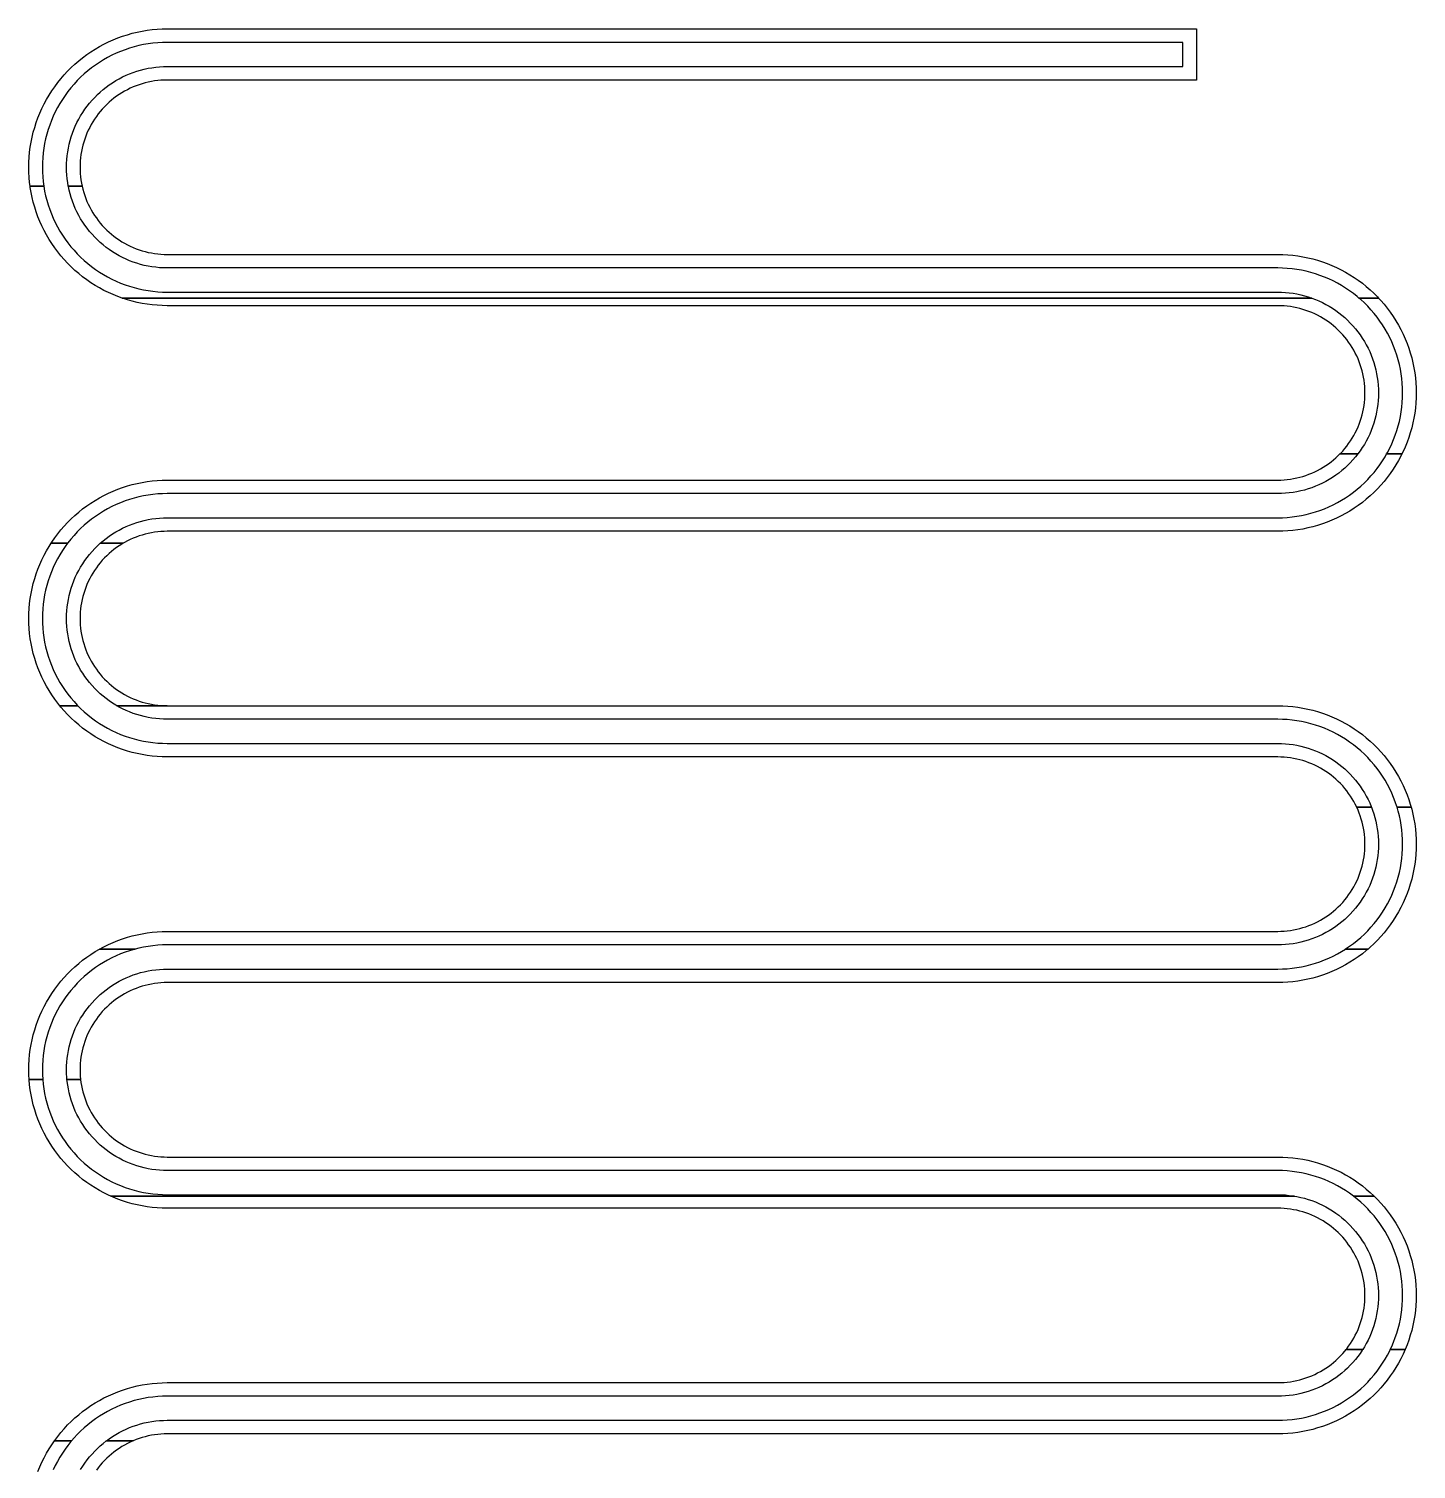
# Model space of a CAD drawing. Extents: x -4550 to 4550, y -4550 to 4550.
# Drawn here: x 43 to 657, y 1100 to 1738 of the extents above; entities that cross this region are included whole.
import ezdxf

# ---------------------------------------------------------------- set-up
doc = ezdxf.new("R2010")
doc.units = 0
doc.layers.add('L1D0', color=3, linetype='CONTINUOUS')

msp = doc.modelspace()

# ---------------------------------------------------------------- linework, layer by layer
at = {"layer": 'L1D0'}
for points in [[(43.242, 1668.251), (43.018, 1669.99), (42.814, 1672.222), (42.691, 1674.459), (42.65, 1676.7), (42.691, 1678.941), (42.814, 1681.178), (43.018, 1683.41), (43.304, 1685.633), (43.671, 1687.843), (44.118, 1690.039), (44.645, 1692.217), (45.251, 1694.375), (45.936, 1696.509), (46.698, 1698.616), (47.537, 1700.694), (48.451, 1702.74), (49.439, 1704.752), (50.5, 1706.726), (51.632, 1708.66), (52.834, 1710.551), (54.105, 1712.397), (55.442, 1714.196), (56.843, 1715.944), (58.308, 1717.64), (59.834, 1719.281), (61.419, 1720.866), (63.06, 1722.392), (64.756, 1723.857), (66.504, 1725.258), (68.303, 1726.595), (70.149, 1727.866), (72.04, 1729.068), (73.974, 1730.2), (75.948, 1731.261), (77.96, 1732.249), (80.006, 1733.163), (82.084, 1734.002), (84.191, 1734.764), (86.325, 1735.449), (88.483, 1736.055), (90.661, 1736.582), (92.857, 1737.029), (95.067, 1737.396), (97.29, 1737.682), (99.522, 1737.886), (101.759, 1738.009), (104, 1738.05), (560, 1738.05), (560, 1715.35), (104, 1715.35), (102.588, 1715.324), (101.179, 1715.247), (99.773, 1715.118), (98.373, 1714.938), (96.98, 1714.707), (95.596, 1714.425), (94.224, 1714.093), (92.865, 1713.711), (91.521, 1713.28), (90.193, 1712.8), (88.884, 1712.271), (87.595, 1711.696), (86.328, 1711.073), (85.084, 1710.405), (83.866, 1709.691), (82.674, 1708.934), (81.511, 1708.134), (80.378, 1707.291), (79.277, 1706.408), (78.208, 1705.485), (77.174, 1704.524), (76.176, 1703.526), (75.215, 1702.492), (74.292, 1701.423), (73.409, 1700.322), (72.566, 1699.189), (71.766, 1698.026), (71.009, 1696.834), (70.295, 1695.616), (69.627, 1694.372), (69.004, 1693.105), (68.429, 1691.816), (67.9, 1690.507), (67.42, 1689.179), (66.989, 1687.835), (66.607, 1686.476), (66.275, 1685.104), (65.993, 1683.72), (65.762, 1682.327), (65.582, 1680.927), (65.453, 1679.521), (65.376, 1678.112), (65.35, 1676.7), (65.376, 1675.288), (65.453, 1673.879), (65.582, 1672.473), (65.762, 1671.073), (65.993, 1669.68), (66.275, 1668.296), (66.286, 1668.251), (60.158, 1668.251), (59.873, 1669.884), (59.645, 1671.579), (59.481, 1673.282), (59.383, 1674.99), (59.35, 1676.7), (59.383, 1678.41), (59.481, 1680.118), (59.645, 1681.821), (59.873, 1683.516), (60.167, 1685.201), (60.524, 1686.874), (60.946, 1688.531), (61.431, 1690.172), (61.978, 1691.792), (62.587, 1693.391), (63.257, 1694.965), (63.986, 1696.512), (64.774, 1698.03), (65.62, 1699.517), (66.522, 1700.97), (67.479, 1702.388), (68.49, 1703.768), (69.553, 1705.108), (70.666, 1706.407), (71.829, 1707.662), (73.038, 1708.871), (74.293, 1710.034), (75.592, 1711.147), (76.932, 1712.21), (78.312, 1713.221), (79.73, 1714.178), (81.183, 1715.08), (82.67, 1715.926), (84.188, 1716.714), (85.735, 1717.443), (87.309, 1718.113), (88.908, 1718.722), (90.528, 1719.269), (92.169, 1719.754), (93.826, 1720.176), (95.499, 1720.533), (97.184, 1720.827), (98.879, 1721.055), (100.582, 1721.219), (102.29, 1721.317), (104, 1721.35), (554, 1721.35), (554, 1732.05), (104, 1732.05), (101.88, 1732.009), (99.763, 1731.888), (97.652, 1731.685), (95.551, 1731.401), (93.462, 1731.038), (91.388, 1730.594), (89.333, 1730.071), (87.3, 1729.47), (85.291, 1728.792), (83.309, 1728.037), (81.358, 1727.207), (79.44, 1726.303), (77.558, 1725.326), (75.715, 1724.277), (73.914, 1723.159), (72.156, 1721.972), (70.445, 1720.719), (68.784, 1719.402), (67.174, 1718.022), (65.619, 1716.581), (64.119, 1715.081), (62.678, 1713.526), (61.298, 1711.916), (59.981, 1710.255), (58.728, 1708.544), (57.541, 1706.786), (56.423, 1704.985), (55.374, 1703.142), (54.397, 1701.26), (53.493, 1699.342), (52.663, 1697.391), (51.908, 1695.409), (51.23, 1693.4), (50.629, 1691.367), (50.106, 1689.312), (49.662, 1687.238), (49.299, 1685.149), (49.015, 1683.048), (48.812, 1680.937), (48.691, 1678.82), (48.65, 1676.7), (48.691, 1674.58), (48.812, 1672.463), (49.015, 1670.352), (49.299, 1668.251)], [(83.953, 1618.722), (82.084, 1619.398), (80.006, 1620.237), (77.96, 1621.151), (75.948, 1622.139), (73.974, 1623.2), (72.04, 1624.332), (70.149, 1625.534), (68.303, 1626.805), (66.504, 1628.142), (64.756, 1629.543), (63.06, 1631.008), (61.419, 1632.534), (59.834, 1634.119), (58.308, 1635.76), (56.843, 1637.456), (55.442, 1639.204), (54.105, 1641.003), (52.834, 1642.849), (51.632, 1644.74), (50.5, 1646.674), (49.439, 1648.648), (48.451, 1650.66), (47.537, 1652.706), (46.698, 1654.784), (45.936, 1656.891), (45.251, 1659.025), (44.645, 1661.183), (44.118, 1663.361), (43.671, 1665.557), (43.304, 1667.767), (43.242, 1668.251), (49.299, 1668.251), (49.662, 1666.162), (50.106, 1664.088), (50.629, 1662.033), (51.23, 1660), (51.908, 1657.991), (52.663, 1656.009), (53.493, 1654.058), (54.397, 1652.14), (55.374, 1650.258), (56.423, 1648.415), (57.541, 1646.614), (58.728, 1644.856), (59.981, 1643.145), (61.298, 1641.484), (62.678, 1639.874), (64.119, 1638.319), (65.619, 1636.819), (67.174, 1635.378), (68.784, 1633.998), (70.445, 1632.681), (72.156, 1631.428), (73.914, 1630.241), (75.715, 1629.123), (77.558, 1628.074), (79.44, 1627.097), (81.358, 1626.193), (83.309, 1625.363), (85.291, 1624.608), (87.3, 1623.93), (89.333, 1623.329), (91.388, 1622.806), (93.462, 1622.362), (95.551, 1621.999), (97.652, 1621.715), (99.763, 1621.512), (101.88, 1621.391), (104, 1621.35), (596, 1621.35), (597.71, 1621.317), (599.418, 1621.219), (601.121, 1621.055), (602.816, 1620.827), (604.501, 1620.533), (606.174, 1620.176), (607.831, 1619.754), (609.472, 1619.269), (611.092, 1618.722)], [(632.009, 1618.722), (631.216, 1619.402), (629.555, 1620.719), (627.844, 1621.972), (626.086, 1623.159), (624.285, 1624.277), (622.442, 1625.326), (620.56, 1626.303), (618.642, 1627.207), (616.691, 1628.037), (614.709, 1628.792), (612.7, 1629.47), (610.667, 1630.071), (608.612, 1630.594), (606.538, 1631.038), (604.449, 1631.401), (602.348, 1631.685), (600.237, 1631.888), (598.12, 1632.009), (596, 1632.05), (104, 1632.05), (102.29, 1632.083), (100.582, 1632.181), (98.879, 1632.345), (97.184, 1632.573), (95.499, 1632.867), (93.826, 1633.224), (92.169, 1633.646), (90.528, 1634.131), (88.908, 1634.678), (87.309, 1635.287), (85.735, 1635.957), (84.188, 1636.686), (82.67, 1637.474), (81.183, 1638.32), (79.73, 1639.222), (78.312, 1640.179), (76.932, 1641.19), (75.592, 1642.253), (74.293, 1643.366), (73.038, 1644.529), (71.829, 1645.738), (70.666, 1646.993), (69.553, 1648.292), (68.49, 1649.632), (67.479, 1651.012), (66.522, 1652.43), (65.62, 1653.883), (64.774, 1655.37), (63.986, 1656.888), (63.257, 1658.435), (62.587, 1660.009), (61.978, 1661.608), (61.431, 1663.228), (60.946, 1664.869), (60.524, 1666.526), (60.167, 1668.199), (60.158, 1668.251), (66.286, 1668.251), (66.607, 1666.924), (66.989, 1665.565), (67.42, 1664.221), (67.9, 1662.893), (68.429, 1661.584), (69.004, 1660.295), (69.627, 1659.028), (70.295, 1657.784), (71.009, 1656.566), (71.766, 1655.374), (72.566, 1654.211), (73.409, 1653.078), (74.292, 1651.977), (75.215, 1650.908), (76.176, 1649.874), (77.174, 1648.876), (78.208, 1647.915), (79.277, 1646.992), (80.378, 1646.109), (81.511, 1645.266), (82.674, 1644.466), (83.866, 1643.709), (85.084, 1642.995), (86.328, 1642.327), (87.595, 1641.704), (88.884, 1641.129), (90.193, 1640.6), (91.521, 1640.12), (92.865, 1639.689), (94.224, 1639.307), (95.596, 1638.975), (96.98, 1638.693), (98.373, 1638.462), (99.773, 1638.282), (101.179, 1638.153), (102.588, 1638.076), (104, 1638.05), (596, 1638.05), (598.241, 1638.009), (600.478, 1637.886), (602.71, 1637.682), (604.933, 1637.396), (607.143, 1637.029), (609.339, 1636.582), (611.517, 1636.055), (613.675, 1635.449), (615.809, 1634.764), (617.916, 1634.002), (619.994, 1633.163), (622.04, 1632.249), (624.052, 1631.261), (626.026, 1630.2), (627.96, 1629.068), (629.851, 1627.866), (631.697, 1626.595), (633.496, 1625.258), (635.244, 1623.857), (636.94, 1622.392), (638.581, 1620.866), (640.166, 1619.281), (640.686, 1618.722)], [(623.582, 1549.632), (623.824, 1549.874), (624.785, 1550.908), (625.708, 1551.977), (626.591, 1553.078), (627.434, 1554.211), (628.234, 1555.374), (628.991, 1556.566), (629.705, 1557.784), (630.373, 1559.028), (630.996, 1560.295), (631.571, 1561.584), (632.1, 1562.893), (632.58, 1564.221), (633.011, 1565.565), (633.393, 1566.924), (633.725, 1568.296), (634.007, 1569.68), (634.238, 1571.073), (634.418, 1572.473), (634.547, 1573.879), (634.624, 1575.288), (634.65, 1576.7), (634.624, 1578.112), (634.547, 1579.521), (634.418, 1580.927), (634.238, 1582.327), (634.007, 1583.72), (633.725, 1585.104), (633.393, 1586.476), (633.011, 1587.835), (632.58, 1589.179), (632.1, 1590.507), (631.571, 1591.816), (630.996, 1593.105), (630.373, 1594.372), (629.705, 1595.616), (628.991, 1596.834), (628.234, 1598.026), (627.434, 1599.189), (626.591, 1600.322), (625.708, 1601.423), (624.785, 1602.492), (623.824, 1603.526), (622.826, 1604.524), (621.792, 1605.485), (620.723, 1606.408), (619.622, 1607.291), (618.489, 1608.134), (617.326, 1608.934), (616.134, 1609.691), (614.916, 1610.405), (613.672, 1611.073), (612.405, 1611.696), (611.116, 1612.271), (609.807, 1612.8), (608.479, 1613.28), (607.135, 1613.711), (605.776, 1614.093), (604.404, 1614.425), (603.02, 1614.707), (601.627, 1614.938), (600.227, 1615.118), (598.821, 1615.247), (597.412, 1615.324), (596, 1615.35), (104, 1615.35), (101.759, 1615.391), (99.522, 1615.514), (97.29, 1615.718), (95.067, 1616.004), (92.857, 1616.371), (90.661, 1616.818), (88.483, 1617.345), (86.325, 1617.951), (84.191, 1618.636), (83.953, 1618.722), (611.092, 1618.722), (612.691, 1618.113), (614.265, 1617.443), (615.812, 1616.714), (617.33, 1615.926), (618.817, 1615.08), (620.27, 1614.178), (621.688, 1613.221), (623.068, 1612.21), (624.408, 1611.147), (625.707, 1610.034), (626.962, 1608.871), (628.171, 1607.662), (629.334, 1606.407), (630.447, 1605.108), (631.51, 1603.768), (632.521, 1602.388), (633.478, 1600.97), (634.38, 1599.517), (635.226, 1598.03), (636.014, 1596.512), (636.743, 1594.965), (637.413, 1593.391), (638.022, 1591.792), (638.569, 1590.172), (639.054, 1588.531), (639.476, 1586.874), (639.833, 1585.201), (640.127, 1583.516), (640.355, 1581.821), (640.519, 1580.118), (640.617, 1578.41), (640.65, 1576.7), (640.617, 1574.99), (640.519, 1573.282), (640.355, 1571.579), (640.127, 1569.884), (639.833, 1568.199), (639.476, 1566.526), (639.054, 1564.869), (638.569, 1563.228), (638.022, 1561.608), (637.413, 1560.009), (636.743, 1558.435), (636.014, 1556.888), (635.226, 1555.37), (634.38, 1553.883), (633.478, 1552.43), (632.521, 1551.012), (631.51, 1549.632)], [(644.27, 1549.632), (644.626, 1550.258), (645.603, 1552.14), (646.507, 1554.058), (647.337, 1556.009), (648.092, 1557.991), (648.77, 1560), (649.371, 1562.033), (649.894, 1564.088), (650.338, 1566.162), (650.701, 1568.251), (650.985, 1570.352), (651.188, 1572.463), (651.309, 1574.58), (651.35, 1576.7), (651.309, 1578.82), (651.188, 1580.937), (650.985, 1583.048), (650.701, 1585.149), (650.338, 1587.238), (649.894, 1589.312), (649.371, 1591.367), (648.77, 1593.4), (648.092, 1595.409), (647.337, 1597.391), (646.507, 1599.342), (645.603, 1601.26), (644.626, 1603.142), (643.577, 1604.985), (642.459, 1606.786), (641.272, 1608.544), (640.019, 1610.255), (638.702, 1611.916), (637.322, 1613.526), (635.881, 1615.081), (634.381, 1616.581), (632.826, 1618.022), (632.009, 1618.722), (640.686, 1618.722), (641.692, 1617.64), (643.157, 1615.944), (644.558, 1614.196), (645.895, 1612.397), (647.166, 1610.551), (648.368, 1608.66), (649.5, 1606.726), (650.561, 1604.752), (651.549, 1602.74), (652.463, 1600.694), (653.302, 1598.616), (654.064, 1596.509), (654.749, 1594.375), (655.355, 1592.217), (655.882, 1590.039), (656.329, 1587.843), (656.696, 1585.633), (656.982, 1583.41), (657.186, 1581.178), (657.309, 1578.941), (657.35, 1576.7), (657.309, 1574.459), (657.186, 1572.222), (656.982, 1569.99), (656.696, 1567.767), (656.329, 1565.557), (655.882, 1563.361), (655.355, 1561.183), (654.749, 1559.025), (654.064, 1556.891), (653.302, 1554.784), (652.463, 1552.706), (651.549, 1550.66), (651.044, 1549.632)], [(52.505, 1510.034), (52.834, 1510.551), (54.105, 1512.397), (55.442, 1514.196), (56.843, 1515.944), (58.308, 1517.64), (59.834, 1519.281), (61.419, 1520.866), (63.06, 1522.392), (64.756, 1523.857), (66.504, 1525.258), (68.303, 1526.595), (70.149, 1527.866), (72.04, 1529.068), (73.974, 1530.2), (75.948, 1531.261), (77.96, 1532.249), (80.006, 1533.163), (82.084, 1534.002), (84.191, 1534.764), (86.325, 1535.449), (88.483, 1536.055), (90.661, 1536.582), (92.857, 1537.029), (95.067, 1537.396), (97.29, 1537.682), (99.522, 1537.886), (101.759, 1538.009), (104, 1538.05), (596, 1538.05), (597.412, 1538.076), (598.821, 1538.153), (600.227, 1538.282), (601.627, 1538.462), (603.02, 1538.693), (604.404, 1538.975), (605.776, 1539.307), (607.135, 1539.689), (608.479, 1540.12), (609.807, 1540.6), (611.116, 1541.129), (612.405, 1541.704), (613.672, 1542.327), (614.916, 1542.995), (616.134, 1543.709), (617.326, 1544.466), (618.489, 1545.266), (619.622, 1546.109), (620.723, 1546.992), (621.792, 1547.915), (622.826, 1548.876), (623.582, 1549.632), (631.51, 1549.632), (630.447, 1548.292), (629.334, 1546.993), (628.171, 1545.738), (626.962, 1544.529), (625.707, 1543.366), (624.408, 1542.253), (623.068, 1541.19), (621.688, 1540.179), (620.27, 1539.222), (618.817, 1538.32), (617.33, 1537.474), (615.812, 1536.686), (614.265, 1535.957), (612.691, 1535.287), (611.092, 1534.678), (609.472, 1534.131), (607.831, 1533.646), (606.174, 1533.224), (604.501, 1532.867), (602.816, 1532.573), (601.121, 1532.345), (599.418, 1532.181), (597.71, 1532.083), (596, 1532.05), (104, 1532.05), (101.88, 1532.009), (99.763, 1531.888), (97.652, 1531.685), (95.551, 1531.401), (93.462, 1531.038), (91.388, 1530.594), (89.333, 1530.071), (87.3, 1529.47), (85.291, 1528.792), (83.309, 1528.037), (81.358, 1527.207), (79.44, 1526.303), (77.558, 1525.326), (75.715, 1524.277), (73.914, 1523.159), (72.156, 1521.972), (70.445, 1520.719), (68.784, 1519.402), (67.174, 1518.022), (65.619, 1516.581), (64.119, 1515.081), (62.678, 1513.526), (61.298, 1511.916), (59.981, 1510.255), (59.819, 1510.034)], [(74.293, 1510.034), (75.592, 1511.147), (76.932, 1512.21), (78.312, 1513.221), (79.73, 1514.178), (81.183, 1515.08), (82.67, 1515.926), (84.188, 1516.714), (85.735, 1517.443), (87.309, 1518.113), (88.908, 1518.722), (90.528, 1519.269), (92.169, 1519.754), (93.826, 1520.176), (95.499, 1520.533), (97.184, 1520.827), (98.879, 1521.055), (100.582, 1521.219), (102.29, 1521.317), (104, 1521.35), (596, 1521.35), (598.12, 1521.391), (600.237, 1521.512), (602.348, 1521.715), (604.449, 1521.999), (606.538, 1522.362), (608.612, 1522.806), (610.667, 1523.329), (612.7, 1523.93), (614.709, 1524.608), (616.691, 1525.363), (618.642, 1526.193), (620.56, 1527.097), (622.442, 1528.074), (624.285, 1529.123), (626.086, 1530.241), (627.844, 1531.428), (629.555, 1532.681), (631.216, 1533.998), (632.826, 1535.378), (634.381, 1536.819), (635.881, 1538.319), (637.322, 1539.874), (638.702, 1541.484), (640.019, 1543.145), (641.272, 1544.856), (642.459, 1546.614), (643.577, 1548.415), (644.27, 1549.632), (651.044, 1549.632), (650.561, 1548.648), (649.5, 1546.674), (648.368, 1544.74), (647.166, 1542.849), (645.895, 1541.003), (644.558, 1539.204), (643.157, 1537.456), (641.692, 1535.76), (640.166, 1534.119), (638.581, 1532.534), (636.94, 1531.008), (635.244, 1529.543), (633.496, 1528.142), (631.697, 1526.805), (629.851, 1525.534), (627.96, 1524.332), (626.026, 1523.2), (624.052, 1522.139), (622.04, 1521.151), (619.994, 1520.237), (617.916, 1519.398), (615.809, 1518.636), (613.675, 1517.951), (611.517, 1517.345), (609.339, 1516.818), (607.143, 1516.371), (604.933, 1516.004), (602.71, 1515.718), (600.478, 1515.514), (598.241, 1515.391), (596, 1515.35), (104, 1515.35), (102.588, 1515.324), (101.179, 1515.247), (99.773, 1515.118), (98.373, 1514.938), (96.98, 1514.707), (95.596, 1514.425), (94.224, 1514.093), (92.865, 1513.711), (91.521, 1513.28), (90.193, 1512.8), (88.884, 1512.271), (87.595, 1511.696), (86.328, 1511.073), (85.084, 1510.405), (84.451, 1510.034)], [(56.367, 1438.05), (55.442, 1439.204), (54.105, 1441.003), (52.834, 1442.849), (51.632, 1444.74), (50.5, 1446.674), (49.439, 1448.648), (48.451, 1450.66), (47.537, 1452.706), (46.698, 1454.784), (45.936, 1456.891), (45.251, 1459.025), (44.645, 1461.183), (44.118, 1463.361), (43.671, 1465.557), (43.304, 1467.767), (43.018, 1469.99), (42.814, 1472.222), (42.691, 1474.459), (42.65, 1476.7), (42.691, 1478.941), (42.814, 1481.178), (43.018, 1483.41), (43.304, 1485.633), (43.671, 1487.843), (44.118, 1490.039), (44.645, 1492.217), (45.251, 1494.375), (45.936, 1496.509), (46.698, 1498.616), (47.537, 1500.694), (48.451, 1502.74), (49.439, 1504.752), (50.5, 1506.726), (51.632, 1508.66), (52.505, 1510.034), (59.819, 1510.034), (58.728, 1508.544), (57.541, 1506.786), (56.423, 1504.985), (55.374, 1503.142), (54.397, 1501.26), (53.493, 1499.342), (52.663, 1497.391), (51.908, 1495.409), (51.23, 1493.4), (50.629, 1491.367), (50.106, 1489.312), (49.662, 1487.238), (49.299, 1485.149), (49.015, 1483.048), (48.812, 1480.937), (48.691, 1478.82), (48.65, 1476.7), (48.691, 1474.58), (48.812, 1472.463), (49.015, 1470.352), (49.299, 1468.251), (49.662, 1466.162), (50.106, 1464.088), (50.629, 1462.033), (51.23, 1460), (51.908, 1457.991), (52.663, 1456.009), (53.493, 1454.058), (54.397, 1452.14), (55.374, 1450.258), (56.423, 1448.415), (57.541, 1446.614), (58.728, 1444.856), (59.981, 1443.145), (61.298, 1441.484), (62.678, 1439.874), (64.119, 1438.319), (64.388, 1438.05)], [(81.658, 1438.05), (81.183, 1438.32), (79.73, 1439.222), (78.312, 1440.179), (76.932, 1441.19), (75.592, 1442.253), (74.293, 1443.366), (73.038, 1444.529), (71.829, 1445.738), (70.666, 1446.993), (69.553, 1448.292), (68.49, 1449.632), (67.479, 1451.012), (66.522, 1452.43), (65.62, 1453.883), (64.774, 1455.37), (63.986, 1456.888), (63.257, 1458.435), (62.587, 1460.009), (61.978, 1461.608), (61.431, 1463.228), (60.946, 1464.869), (60.524, 1466.526), (60.167, 1468.199), (59.873, 1469.884), (59.645, 1471.579), (59.481, 1473.282), (59.383, 1474.99), (59.35, 1476.7), (59.383, 1478.41), (59.481, 1480.118), (59.645, 1481.821), (59.873, 1483.516), (60.167, 1485.201), (60.524, 1486.874), (60.946, 1488.531), (61.431, 1490.172), (61.978, 1491.792), (62.587, 1493.391), (63.257, 1494.965), (63.986, 1496.512), (64.774, 1498.03), (65.62, 1499.517), (66.522, 1500.97), (67.479, 1502.388), (68.49, 1503.768), (69.553, 1505.108), (70.666, 1506.407), (71.829, 1507.662), (73.038, 1508.871), (74.293, 1510.034), (84.451, 1510.034), (83.866, 1509.691), (82.674, 1508.934), (81.511, 1508.134), (80.378, 1507.291), (79.277, 1506.408), (78.208, 1505.485), (77.174, 1504.524), (76.176, 1503.526), (75.215, 1502.492), (74.292, 1501.423), (73.409, 1500.322), (72.566, 1499.189), (71.766, 1498.026), (71.009, 1496.834), (70.295, 1495.616), (69.627, 1494.372), (69.004, 1493.105), (68.429, 1491.816), (67.9, 1490.507), (67.42, 1489.179), (66.989, 1487.835), (66.607, 1486.476), (66.275, 1485.104), (65.993, 1483.72), (65.762, 1482.327), (65.582, 1480.927), (65.453, 1479.521), (65.376, 1478.112), (65.35, 1476.7), (65.376, 1475.288), (65.453, 1473.879), (65.582, 1472.473), (65.762, 1471.073), (65.993, 1469.68), (66.275, 1468.296), (66.607, 1466.924), (66.989, 1465.565), (67.42, 1464.221), (67.9, 1462.893), (68.429, 1461.584), (69.004, 1460.295), (69.627, 1459.028), (70.295, 1457.784), (71.009, 1456.566), (71.766, 1455.374), (72.566, 1454.211), (73.409, 1453.078), (74.292, 1451.977), (75.215, 1450.908), (76.176, 1449.874), (77.174, 1448.876), (78.208, 1447.915), (79.277, 1446.992), (80.378, 1446.109), (81.511, 1445.266), (82.674, 1444.466), (83.866, 1443.709), (85.084, 1442.995), (86.328, 1442.327), (87.595, 1441.704), (88.884, 1441.129), (90.193, 1440.6), (91.521, 1440.12), (92.865, 1439.689), (94.224, 1439.307), (95.596, 1438.975), (96.98, 1438.693), (98.373, 1438.462), (99.773, 1438.282), (101.179, 1438.153), (102.588, 1438.076), (104, 1438.05)], [(630.996, 1393.105), (630.373, 1394.372), (629.705, 1395.616), (628.991, 1396.834), (628.234, 1398.026), (627.434, 1399.189), (626.591, 1400.322), (625.708, 1401.423), (624.785, 1402.492), (623.824, 1403.526), (622.826, 1404.524), (621.792, 1405.485), (620.723, 1406.408), (619.622, 1407.291), (618.489, 1408.134), (617.326, 1408.934), (616.134, 1409.691), (614.916, 1410.405), (613.672, 1411.073), (612.405, 1411.696), (611.116, 1412.271), (609.807, 1412.8), (608.479, 1413.28), (607.135, 1413.711), (605.776, 1414.093), (604.404, 1414.425), (603.02, 1414.707), (601.627, 1414.938), (600.227, 1415.118), (598.821, 1415.247), (597.412, 1415.324), (596, 1415.35), (104, 1415.35), (101.759, 1415.391), (99.522, 1415.514), (97.29, 1415.718), (95.067, 1416.004), (92.857, 1416.371), (90.661, 1416.818), (88.483, 1417.345), (86.325, 1417.951), (84.191, 1418.636), (82.084, 1419.398), (80.006, 1420.237), (77.96, 1421.151), (75.948, 1422.139), (73.974, 1423.2), (72.04, 1424.332), (70.149, 1425.534), (68.303, 1426.805), (66.504, 1428.142), (64.756, 1429.543), (63.06, 1431.008), (61.419, 1432.534), (59.834, 1434.119), (58.308, 1435.76), (56.843, 1437.456), (56.367, 1438.05), (64.388, 1438.05), (65.619, 1436.819), (67.174, 1435.378), (68.784, 1433.998), (70.445, 1432.681), (72.156, 1431.428), (73.914, 1430.241), (75.715, 1429.123), (77.558, 1428.074), (79.44, 1427.097), (81.358, 1426.193), (83.309, 1425.363), (85.291, 1424.608), (87.3, 1423.93), (89.333, 1423.329), (91.388, 1422.806), (93.462, 1422.362), (95.551, 1421.999), (97.652, 1421.715), (99.763, 1421.512), (101.88, 1421.391), (104, 1421.35), (596, 1421.35), (597.71, 1421.317), (599.418, 1421.219), (601.121, 1421.055), (602.816, 1420.827), (604.501, 1420.533), (606.174, 1420.176), (607.831, 1419.754), (609.472, 1419.269), (611.092, 1418.722), (612.691, 1418.113), (614.265, 1417.443), (615.812, 1416.714), (617.33, 1415.926), (618.817, 1415.08), (620.27, 1414.178), (621.688, 1413.221), (623.068, 1412.21), (624.408, 1411.147), (625.707, 1410.034), (626.962, 1408.871), (628.171, 1407.662), (629.334, 1406.407), (630.447, 1405.108), (631.51, 1403.768), (632.521, 1402.388), (633.478, 1400.97), (634.38, 1399.517), (635.226, 1398.03), (636.014, 1396.512), (636.743, 1394.965), (637.413, 1393.391), (637.522, 1393.105)], [(648.857, 1393.105), (648.77, 1393.4), (648.092, 1395.409), (647.337, 1397.391), (646.507, 1399.342), (645.603, 1401.26), (644.626, 1403.142), (643.577, 1404.985), (642.459, 1406.786), (641.272, 1408.544), (640.019, 1410.255), (638.702, 1411.916), (637.322, 1413.526), (635.881, 1415.081), (634.381, 1416.581), (632.826, 1418.022), (631.216, 1419.402), (629.555, 1420.719), (627.844, 1421.972), (626.086, 1423.159), (624.285, 1424.277), (622.442, 1425.326), (620.56, 1426.303), (618.642, 1427.207), (616.691, 1428.037), (614.709, 1428.792), (612.7, 1429.47), (610.667, 1430.071), (608.612, 1430.594), (606.538, 1431.038), (604.449, 1431.401), (602.348, 1431.685), (600.237, 1431.888), (598.12, 1432.009), (596, 1432.05), (104, 1432.05), (102.29, 1432.083), (100.582, 1432.181), (98.879, 1432.345), (97.184, 1432.573), (95.499, 1432.867), (93.826, 1433.224), (92.169, 1433.646), (90.528, 1434.131), (88.908, 1434.678), (87.309, 1435.287), (85.735, 1435.957), (84.188, 1436.686), (82.67, 1437.474), (81.658, 1438.05), (596, 1438.05), (598.241, 1438.009), (600.478, 1437.886), (602.71, 1437.682), (604.933, 1437.396), (607.143, 1437.029), (609.339, 1436.582), (611.517, 1436.055), (613.675, 1435.449), (615.809, 1434.764), (617.916, 1434.002), (619.994, 1433.163), (622.04, 1432.249), (624.052, 1431.261), (626.026, 1430.2), (627.96, 1429.068), (629.851, 1427.866), (631.697, 1426.595), (633.496, 1425.258), (635.244, 1423.857), (636.94, 1422.392), (638.581, 1420.866), (640.166, 1419.281), (641.692, 1417.64), (643.157, 1415.944), (644.558, 1414.196), (645.895, 1412.397), (647.166, 1410.551), (648.368, 1408.66), (649.5, 1406.726), (650.561, 1404.752), (651.549, 1402.74), (652.463, 1400.694), (653.302, 1398.616), (654.064, 1396.509), (654.749, 1394.375), (655.106, 1393.105)], [(73.974, 1330.2), (75.948, 1331.261), (77.96, 1332.249), (80.006, 1333.163), (82.084, 1334.002), (84.191, 1334.764), (86.325, 1335.449), (88.483, 1336.055), (90.661, 1336.582), (92.857, 1337.029), (95.067, 1337.396), (97.29, 1337.682), (99.522, 1337.886), (101.759, 1338.009), (104, 1338.05), (596, 1338.05), (597.412, 1338.076), (598.821, 1338.153), (600.227, 1338.282), (601.627, 1338.462), (603.02, 1338.693), (604.404, 1338.975), (605.776, 1339.307), (607.135, 1339.689), (608.479, 1340.12), (609.807, 1340.6), (611.116, 1341.129), (612.405, 1341.704), (613.672, 1342.327), (614.916, 1342.995), (616.134, 1343.709), (617.326, 1344.466), (618.489, 1345.266), (619.622, 1346.109), (620.723, 1346.992), (621.792, 1347.915), (622.826, 1348.876), (623.824, 1349.874), (624.785, 1350.908), (625.708, 1351.977), (626.591, 1353.078), (627.434, 1354.211), (628.234, 1355.374), (628.991, 1356.566), (629.705, 1357.784), (630.373, 1359.028), (630.996, 1360.295), (631.571, 1361.584), (632.1, 1362.893), (632.58, 1364.221), (633.011, 1365.565), (633.393, 1366.924), (633.725, 1368.296), (634.007, 1369.68), (634.238, 1371.073), (634.418, 1372.473), (634.547, 1373.879), (634.624, 1375.288), (634.65, 1376.7), (634.624, 1378.112), (634.547, 1379.521), (634.418, 1380.927), (634.238, 1382.327), (634.007, 1383.72), (633.725, 1385.104), (633.393, 1386.476), (633.011, 1387.835), (632.58, 1389.179), (632.1, 1390.507), (631.571, 1391.816), (630.996, 1393.105), (637.522, 1393.105), (638.022, 1391.792), (638.569, 1390.172), (639.054, 1388.531), (639.476, 1386.874), (639.833, 1385.201), (640.127, 1383.516), (640.355, 1381.821), (640.519, 1380.118), (640.617, 1378.41), (640.65, 1376.7), (640.617, 1374.99), (640.519, 1373.282), (640.355, 1371.579), (640.127, 1369.884), (639.833, 1368.199), (639.476, 1366.526), (639.054, 1364.869), (638.569, 1363.228), (638.022, 1361.608), (637.413, 1360.009), (636.743, 1358.435), (636.014, 1356.888), (635.226, 1355.37), (634.38, 1353.883), (633.478, 1352.43), (632.521, 1351.012), (631.51, 1349.632), (630.447, 1348.292), (629.334, 1346.993), (628.171, 1345.738), (626.962, 1344.529), (625.707, 1343.366), (624.408, 1342.253), (623.068, 1341.19), (621.688, 1340.179), (620.27, 1339.222), (618.817, 1338.32), (617.33, 1337.474), (615.812, 1336.686), (614.265, 1335.957), (612.691, 1335.287), (611.092, 1334.678), (609.472, 1334.131), (607.831, 1333.646), (606.174, 1333.224), (604.501, 1332.867), (602.816, 1332.573), (601.121, 1332.345), (599.418, 1332.181), (597.71, 1332.083), (596, 1332.05), (104, 1332.05), (101.88, 1332.009), (99.763, 1331.888), (97.652, 1331.685), (95.551, 1331.401), (93.462, 1331.038), (91.388, 1330.594), (89.84, 1330.2)], [(626.02, 1330.2), (626.086, 1330.241), (627.844, 1331.428), (629.555, 1332.681), (631.216, 1333.998), (632.826, 1335.378), (634.381, 1336.819), (635.881, 1338.319), (637.322, 1339.874), (638.702, 1341.484), (640.019, 1343.145), (641.272, 1344.856), (642.459, 1346.614), (643.577, 1348.415), (644.626, 1350.258), (645.603, 1352.14), (646.507, 1354.058), (647.337, 1356.009), (648.092, 1357.991), (648.77, 1360), (649.371, 1362.033), (649.894, 1364.088), (650.338, 1366.162), (650.701, 1368.251), (650.985, 1370.352), (651.188, 1372.463), (651.309, 1374.58), (651.35, 1376.7), (651.309, 1378.82), (651.188, 1380.937), (650.985, 1383.048), (650.701, 1385.149), (650.338, 1387.238), (649.894, 1389.312), (649.371, 1391.367), (648.857, 1393.105), (655.106, 1393.105), (655.355, 1392.217), (655.882, 1390.039), (656.329, 1387.843), (656.696, 1385.633), (656.982, 1383.41), (657.186, 1381.178), (657.309, 1378.941), (657.35, 1376.7), (657.309, 1374.459), (657.186, 1372.222), (656.982, 1369.99), (656.696, 1367.767), (656.329, 1365.557), (655.882, 1363.361), (655.355, 1361.183), (654.749, 1359.025), (654.064, 1356.891), (653.302, 1354.784), (652.463, 1352.706), (651.549, 1350.66), (650.561, 1348.648), (649.5, 1346.674), (648.368, 1344.74), (647.166, 1342.849), (645.895, 1341.003), (644.558, 1339.204), (643.157, 1337.456), (641.692, 1335.76), (640.166, 1334.119), (638.581, 1332.534), (636.94, 1331.008), (636.005, 1330.2)], [(42.801, 1272.463), (42.691, 1274.459), (42.65, 1276.7), (42.691, 1278.941), (42.814, 1281.178), (43.018, 1283.41), (43.304, 1285.633), (43.671, 1287.843), (44.118, 1290.039), (44.645, 1292.217), (45.251, 1294.375), (45.936, 1296.509), (46.698, 1298.616), (47.537, 1300.694), (48.451, 1302.74), (49.439, 1304.752), (50.5, 1306.726), (51.632, 1308.66), (52.834, 1310.551), (54.105, 1312.397), (55.442, 1314.196), (56.843, 1315.944), (58.308, 1317.64), (59.834, 1319.281), (61.419, 1320.866), (63.06, 1322.392), (64.756, 1323.857), (66.504, 1325.258), (68.303, 1326.595), (70.149, 1327.866), (72.04, 1329.068), (73.974, 1330.2), (89.84, 1330.2), (89.333, 1330.071), (87.3, 1329.47), (85.291, 1328.792), (83.309, 1328.037), (81.358, 1327.207), (79.44, 1326.303), (77.558, 1325.326), (75.715, 1324.277), (73.914, 1323.159), (72.156, 1321.972), (70.445, 1320.719), (68.784, 1319.402), (67.174, 1318.022), (65.619, 1316.581), (64.119, 1315.081), (62.678, 1313.526), (61.298, 1311.916), (59.981, 1310.255), (58.728, 1308.544), (57.541, 1306.786), (56.423, 1304.985), (55.374, 1303.142), (54.397, 1301.26), (53.493, 1299.342), (52.663, 1297.391), (51.908, 1295.409), (51.23, 1293.4), (50.629, 1291.367), (50.106, 1289.312), (49.662, 1287.238), (49.299, 1285.149), (49.015, 1283.048), (48.812, 1280.937), (48.691, 1278.82), (48.65, 1276.7), (48.691, 1274.58), (48.812, 1272.463)], [(59.56, 1272.463), (59.481, 1273.282), (59.383, 1274.99), (59.35, 1276.7), (59.383, 1278.41), (59.481, 1280.118), (59.645, 1281.821), (59.873, 1283.516), (60.167, 1285.201), (60.524, 1286.874), (60.946, 1288.531), (61.431, 1290.172), (61.978, 1291.792), (62.587, 1293.391), (63.257, 1294.965), (63.986, 1296.512), (64.774, 1298.03), (65.62, 1299.517), (66.522, 1300.97), (67.479, 1302.388), (68.49, 1303.768), (69.553, 1305.108), (70.666, 1306.407), (71.829, 1307.662), (73.038, 1308.871), (74.293, 1310.034), (75.592, 1311.147), (76.932, 1312.21), (78.312, 1313.221), (79.73, 1314.178), (81.183, 1315.08), (82.67, 1315.926), (84.188, 1316.714), (85.735, 1317.443), (87.309, 1318.113), (88.908, 1318.722), (90.528, 1319.269), (92.169, 1319.754), (93.826, 1320.176), (95.499, 1320.533), (97.184, 1320.827), (98.879, 1321.055), (100.582, 1321.219), (102.29, 1321.317), (104, 1321.35), (596, 1321.35), (598.12, 1321.391), (600.237, 1321.512), (602.348, 1321.715), (604.449, 1321.999), (606.538, 1322.362), (608.612, 1322.806), (610.667, 1323.329), (612.7, 1323.93), (614.709, 1324.608), (616.691, 1325.363), (618.642, 1326.193), (620.56, 1327.097), (622.442, 1328.074), (624.285, 1329.123), (626.02, 1330.2), (636.005, 1330.2), (635.244, 1329.543), (633.496, 1328.142), (631.697, 1326.805), (629.851, 1325.534), (627.96, 1324.332), (626.026, 1323.2), (624.052, 1322.139), (622.04, 1321.151), (619.994, 1320.237), (617.916, 1319.398), (615.809, 1318.636), (613.675, 1317.951), (611.517, 1317.345), (609.339, 1316.818), (607.143, 1316.371), (604.933, 1316.004), (602.71, 1315.718), (600.478, 1315.514), (598.241, 1315.391), (596, 1315.35), (104, 1315.35), (102.588, 1315.324), (101.179, 1315.247), (99.773, 1315.118), (98.373, 1314.938), (96.98, 1314.707), (95.596, 1314.425), (94.224, 1314.093), (92.865, 1313.711), (91.521, 1313.28), (90.193, 1312.8), (88.884, 1312.271), (87.595, 1311.696), (86.328, 1311.073), (85.084, 1310.405), (83.866, 1309.691), (82.674, 1308.934), (81.511, 1308.134), (80.378, 1307.291), (79.277, 1306.408), (78.208, 1305.485), (77.174, 1304.524), (76.176, 1303.526), (75.215, 1302.492), (74.292, 1301.423), (73.409, 1300.322), (72.566, 1299.189), (71.766, 1298.026), (71.009, 1296.834), (70.295, 1295.616), (69.627, 1294.372), (69.004, 1293.105), (68.429, 1291.816), (67.9, 1290.507), (67.42, 1289.179), (66.989, 1287.835), (66.607, 1286.476), (66.275, 1285.104), (65.993, 1283.72), (65.762, 1282.327), (65.582, 1280.927), (65.453, 1279.521), (65.376, 1278.112), (65.35, 1276.7), (65.376, 1275.288), (65.453, 1273.879), (65.582, 1272.473), (65.583, 1272.463)], [(78.927, 1220.719), (77.96, 1221.151), (75.948, 1222.139), (73.974, 1223.2), (72.04, 1224.332), (70.149, 1225.534), (68.303, 1226.805), (66.504, 1228.142), (64.756, 1229.543), (63.06, 1231.008), (61.419, 1232.534), (59.834, 1234.119), (58.308, 1235.76), (56.843, 1237.456), (55.442, 1239.204), (54.105, 1241.003), (52.834, 1242.849), (51.632, 1244.74), (50.5, 1246.674), (49.439, 1248.648), (48.451, 1250.66), (47.537, 1252.706), (46.698, 1254.784), (45.936, 1256.891), (45.251, 1259.025), (44.645, 1261.183), (44.118, 1263.361), (43.671, 1265.557), (43.304, 1267.767), (43.018, 1269.99), (42.814, 1272.222), (42.801, 1272.463), (48.812, 1272.463), (49.015, 1270.352), (49.299, 1268.251), (49.662, 1266.162), (50.106, 1264.088), (50.629, 1262.033), (51.23, 1260), (51.908, 1257.991), (52.663, 1256.009), (53.493, 1254.058), (54.397, 1252.14), (55.374, 1250.258), (56.423, 1248.415), (57.541, 1246.614), (58.728, 1244.856), (59.981, 1243.145), (61.298, 1241.484), (62.678, 1239.874), (64.119, 1238.319), (65.619, 1236.819), (67.174, 1235.378), (68.784, 1233.998), (70.445, 1232.681), (72.156, 1231.428), (73.914, 1230.241), (75.715, 1229.123), (77.558, 1228.074), (79.44, 1227.097), (81.358, 1226.193), (83.309, 1225.363), (85.291, 1224.608), (87.3, 1223.93), (89.333, 1223.329), (91.388, 1222.806), (93.462, 1222.362), (95.551, 1221.999), (97.652, 1221.715), (99.763, 1221.512), (101.88, 1221.391), (104, 1221.35), (596, 1221.35), (597.71, 1221.317), (599.418, 1221.219), (601.121, 1221.055), (602.816, 1220.827), (603.435, 1220.719)], [(629.555, 1220.719), (627.844, 1221.972), (626.086, 1223.159), (624.285, 1224.277), (622.442, 1225.326), (620.56, 1226.303), (618.642, 1227.207), (616.691, 1228.037), (614.709, 1228.792), (612.7, 1229.47), (610.667, 1230.071), (608.612, 1230.594), (606.538, 1231.038), (604.449, 1231.401), (602.348, 1231.685), (600.237, 1231.888), (598.12, 1232.009), (596, 1232.05), (104, 1232.05), (102.29, 1232.083), (100.582, 1232.181), (98.879, 1232.345), (97.184, 1232.573), (95.499, 1232.867), (93.826, 1233.224), (92.169, 1233.646), (90.528, 1234.131), (88.908, 1234.678), (87.309, 1235.287), (85.735, 1235.957), (84.188, 1236.686), (82.67, 1237.474), (81.183, 1238.32), (79.73, 1239.222), (78.312, 1240.179), (76.932, 1241.19), (75.592, 1242.253), (74.293, 1243.366), (73.038, 1244.529), (71.829, 1245.738), (70.666, 1246.993), (69.553, 1248.292), (68.49, 1249.632), (67.479, 1251.012), (66.522, 1252.43), (65.62, 1253.883), (64.774, 1255.37), (63.986, 1256.888), (63.257, 1258.435), (62.587, 1260.009), (61.978, 1261.608), (61.431, 1263.228), (60.946, 1264.869), (60.524, 1266.526), (60.167, 1268.199), (59.873, 1269.884), (59.645, 1271.579), (59.56, 1272.463), (65.583, 1272.463), (65.762, 1271.073), (65.993, 1269.68), (66.275, 1268.296), (66.607, 1266.924), (66.989, 1265.565), (67.42, 1264.221), (67.9, 1262.893), (68.429, 1261.584), (69.004, 1260.295), (69.627, 1259.028), (70.295, 1257.784), (71.009, 1256.566), (71.766, 1255.374), (72.566, 1254.211), (73.409, 1253.078), (74.292, 1251.977), (75.215, 1250.908), (76.176, 1249.874), (77.174, 1248.876), (78.208, 1247.915), (79.277, 1246.992), (80.378, 1246.109), (81.511, 1245.266), (82.674, 1244.466), (83.866, 1243.709), (85.084, 1242.995), (86.328, 1242.327), (87.595, 1241.704), (88.884, 1241.129), (90.193, 1240.6), (91.521, 1240.12), (92.865, 1239.689), (94.224, 1239.307), (95.596, 1238.975), (96.98, 1238.693), (98.373, 1238.462), (99.773, 1238.282), (101.179, 1238.153), (102.588, 1238.076), (104, 1238.05), (596, 1238.05), (598.241, 1238.009), (600.478, 1237.886), (602.71, 1237.682), (604.933, 1237.396), (607.143, 1237.029), (609.339, 1236.582), (611.517, 1236.055), (613.675, 1235.449), (615.809, 1234.764), (617.916, 1234.002), (619.994, 1233.163), (622.04, 1232.249), (624.052, 1231.261), (626.026, 1230.2), (627.96, 1229.068), (629.851, 1227.866), (631.697, 1226.595), (633.496, 1225.258), (635.244, 1223.857), (636.94, 1222.392), (638.581, 1220.866), (638.728, 1220.719)], [(626.293, 1152.706), (626.591, 1153.078), (627.434, 1154.211), (628.234, 1155.374), (628.991, 1156.566), (629.705, 1157.784), (630.373, 1159.028), (630.996, 1160.295), (631.571, 1161.584), (632.1, 1162.893), (632.58, 1164.221), (633.011, 1165.565), (633.393, 1166.924), (633.725, 1168.296), (634.007, 1169.68), (634.238, 1171.073), (634.418, 1172.473), (634.547, 1173.879), (634.624, 1175.288), (634.65, 1176.7), (634.624, 1178.112), (634.547, 1179.521), (634.418, 1180.927), (634.238, 1182.327), (634.007, 1183.72), (633.725, 1185.104), (633.393, 1186.476), (633.011, 1187.835), (632.58, 1189.179), (632.1, 1190.507), (631.571, 1191.816), (630.996, 1193.105), (630.373, 1194.372), (629.705, 1195.616), (628.991, 1196.834), (628.234, 1198.026), (627.434, 1199.189), (626.591, 1200.322), (625.708, 1201.423), (624.785, 1202.492), (623.824, 1203.526), (622.826, 1204.524), (621.792, 1205.485), (620.723, 1206.408), (619.622, 1207.291), (618.489, 1208.134), (617.326, 1208.934), (616.134, 1209.691), (614.916, 1210.405), (613.672, 1211.073), (612.405, 1211.696), (611.116, 1212.271), (609.807, 1212.8), (608.479, 1213.28), (607.135, 1213.711), (605.776, 1214.093), (604.404, 1214.425), (603.02, 1214.707), (601.627, 1214.938), (600.227, 1215.118), (598.821, 1215.247), (597.412, 1215.324), (596, 1215.35), (104, 1215.35), (101.759, 1215.391), (99.522, 1215.514), (97.29, 1215.718), (95.067, 1216.004), (92.857, 1216.371), (90.661, 1216.818), (88.483, 1217.345), (86.325, 1217.951), (84.191, 1218.636), (82.084, 1219.398), (80.006, 1220.237), (78.927, 1220.719), (603.435, 1220.719), (604.501, 1220.533), (606.174, 1220.176), (607.831, 1219.754), (609.472, 1219.269), (611.092, 1218.722), (612.691, 1218.113), (614.265, 1217.443), (615.812, 1216.714), (617.33, 1215.926), (618.817, 1215.08), (620.27, 1214.178), (621.688, 1213.221), (623.068, 1212.21), (624.408, 1211.147), (625.707, 1210.034), (626.962, 1208.871), (628.171, 1207.662), (629.334, 1206.407), (630.447, 1205.108), (631.51, 1203.768), (632.521, 1202.388), (633.478, 1200.97), (634.38, 1199.517), (635.226, 1198.03), (636.014, 1196.512), (636.743, 1194.965), (637.413, 1193.391), (638.022, 1191.792), (638.569, 1190.172), (639.054, 1188.531), (639.476, 1186.874), (639.833, 1185.201), (640.127, 1183.516), (640.355, 1181.821), (640.519, 1180.118), (640.617, 1178.41), (640.65, 1176.7), (640.617, 1174.99), (640.519, 1173.282), (640.355, 1171.579), (640.127, 1169.884), (639.833, 1168.199), (639.476, 1166.526), (639.054, 1164.869), (638.569, 1163.228), (638.022, 1161.608), (637.413, 1160.009), (636.743, 1158.435), (636.014, 1156.888), (635.226, 1155.37), (634.38, 1153.883), (633.649, 1152.706)], [(645.87, 1152.706), (646.507, 1154.058), (647.337, 1156.009), (648.092, 1157.991), (648.77, 1160), (649.371, 1162.033), (649.894, 1164.088), (650.338, 1166.162), (650.701, 1168.251), (650.985, 1170.352), (651.188, 1172.463), (651.309, 1174.58), (651.35, 1176.7), (651.309, 1178.82), (651.188, 1180.937), (650.985, 1183.048), (650.701, 1185.149), (650.338, 1187.238), (649.894, 1189.312), (649.371, 1191.367), (648.77, 1193.4), (648.092, 1195.409), (647.337, 1197.391), (646.507, 1199.342), (645.603, 1201.26), (644.626, 1203.142), (643.577, 1204.985), (642.459, 1206.786), (641.272, 1208.544), (640.019, 1210.255), (638.702, 1211.916), (637.322, 1213.526), (635.881, 1215.081), (634.381, 1216.581), (632.826, 1218.022), (631.216, 1219.402), (629.555, 1220.719), (638.728, 1220.719), (640.166, 1219.281), (641.692, 1217.64), (643.157, 1215.944), (644.558, 1214.196), (645.895, 1212.397), (647.166, 1210.551), (648.368, 1208.66), (649.5, 1206.726), (650.561, 1204.752), (651.549, 1202.74), (652.463, 1200.694), (653.302, 1198.616), (654.064, 1196.509), (654.749, 1194.375), (655.355, 1192.217), (655.882, 1190.039), (656.329, 1187.843), (656.696, 1185.633), (656.982, 1183.41), (657.186, 1181.178), (657.309, 1178.941), (657.35, 1176.7), (657.309, 1174.459), (657.186, 1172.222), (656.982, 1169.99), (656.696, 1167.767), (656.329, 1165.557), (655.882, 1163.361), (655.355, 1161.183), (654.749, 1159.025), (654.064, 1156.891), (653.302, 1154.784), (652.463, 1152.706)], [(54.018, 1112.271), (54.105, 1112.397), (55.442, 1114.196), (56.843, 1115.944), (58.308, 1117.64), (59.834, 1119.281), (61.419, 1120.866), (63.06, 1122.392), (64.756, 1123.857), (66.504, 1125.258), (68.303, 1126.595), (70.149, 1127.866), (72.04, 1129.068), (73.974, 1130.2), (75.948, 1131.261), (77.96, 1132.249), (80.006, 1133.163), (82.084, 1134.002), (84.191, 1134.764), (86.325, 1135.449), (88.483, 1136.055), (90.661, 1136.582), (92.857, 1137.029), (95.067, 1137.396), (97.29, 1137.682), (99.522, 1137.886), (101.759, 1138.009), (104, 1138.05), (596, 1138.05), (597.412, 1138.076), (598.821, 1138.153), (600.227, 1138.282), (601.627, 1138.462), (603.02, 1138.693), (604.404, 1138.975), (605.776, 1139.307), (607.135, 1139.689), (608.479, 1140.12), (609.807, 1140.6), (611.116, 1141.129), (612.405, 1141.704), (613.672, 1142.327), (614.916, 1142.995), (616.134, 1143.709), (617.326, 1144.466), (618.489, 1145.266), (619.622, 1146.109), (620.723, 1146.992), (621.792, 1147.915), (622.826, 1148.876), (623.824, 1149.874), (624.785, 1150.908), (625.708, 1151.977), (626.293, 1152.706), (633.649, 1152.706), (633.478, 1152.43), (632.521, 1151.012), (631.51, 1149.632), (630.447, 1148.292), (629.334, 1146.993), (628.171, 1145.738), (626.962, 1144.529), (625.707, 1143.366), (624.408, 1142.253), (623.068, 1141.19), (621.688, 1140.179), (620.27, 1139.222), (618.817, 1138.32), (617.33, 1137.474), (615.812, 1136.686), (614.265, 1135.957), (612.691, 1135.287), (611.092, 1134.678), (609.472, 1134.131), (607.831, 1133.646), (606.174, 1133.224), (604.501, 1132.867), (602.816, 1132.573), (601.121, 1132.345), (599.418, 1132.181), (597.71, 1132.083), (596, 1132.05), (104, 1132.05), (101.88, 1132.009), (99.763, 1131.888), (97.652, 1131.685), (95.551, 1131.401), (93.462, 1131.038), (91.388, 1130.594), (89.333, 1130.071), (87.3, 1129.47), (85.291, 1128.792), (83.309, 1128.037), (81.358, 1127.207), (79.44, 1126.303), (77.558, 1125.326), (75.715, 1124.277), (73.914, 1123.159), (72.156, 1121.972), (70.445, 1120.719), (68.784, 1119.402), (67.174, 1118.022), (65.619, 1116.581), (64.119, 1115.081), (62.678, 1113.526), (61.602, 1112.271)], [(77.015, 1112.271), (78.312, 1113.221), (79.73, 1114.178), (81.183, 1115.08), (82.67, 1115.926), (84.188, 1116.714), (85.735, 1117.443), (87.309, 1118.113), (88.908, 1118.722), (90.528, 1119.269), (92.169, 1119.754), (93.826, 1120.176), (95.499, 1120.533), (97.184, 1120.827), (98.879, 1121.055), (100.582, 1121.219), (102.29, 1121.317), (104, 1121.35), (596, 1121.35), (598.12, 1121.391), (600.237, 1121.512), (602.348, 1121.715), (604.449, 1121.999), (606.538, 1122.362), (608.612, 1122.806), (610.667, 1123.329), (612.7, 1123.93), (614.709, 1124.608), (616.691, 1125.363), (618.642, 1126.193), (620.56, 1127.097), (622.442, 1128.074), (624.285, 1129.123), (626.086, 1130.241), (627.844, 1131.428), (629.555, 1132.681), (631.216, 1133.998), (632.826, 1135.378), (634.381, 1136.819), (635.881, 1138.319), (637.322, 1139.874), (638.702, 1141.484), (640.019, 1143.145), (641.272, 1144.856), (642.459, 1146.614), (643.577, 1148.415), (644.626, 1150.258), (645.603, 1152.14), (645.87, 1152.706), (652.463, 1152.706), (651.549, 1150.66), (650.561, 1148.648), (649.5, 1146.674), (648.368, 1144.74), (647.166, 1142.849), (645.895, 1141.003), (644.558, 1139.204), (643.157, 1137.456), (641.692, 1135.76), (640.166, 1134.119), (638.581, 1132.534), (636.94, 1131.008), (635.244, 1129.543), (633.496, 1128.142), (631.697, 1126.805), (629.851, 1125.534), (627.96, 1124.332), (626.026, 1123.2), (624.052, 1122.139), (622.04, 1121.151), (619.994, 1120.237), (617.916, 1119.398), (615.809, 1118.636), (613.675, 1117.951), (611.517, 1117.345), (609.339, 1116.818), (607.143, 1116.371), (604.933, 1116.004), (602.71, 1115.718), (600.478, 1115.514), (598.241, 1115.391), (596, 1115.35), (104, 1115.35), (102.588, 1115.324), (101.179, 1115.247), (99.773, 1115.118), (98.373, 1114.938), (96.98, 1114.707), (95.596, 1114.425), (94.224, 1114.093), (92.865, 1113.711), (91.521, 1113.28), (90.193, 1112.8), (88.884, 1112.271)]]:
    msp.add_lwpolyline(points, close=True, dxfattribs=at)
for points in [[(46.698, 1098.616), (47.537, 1100.694), (48.451, 1102.74), (49.439, 1104.752), (50.5, 1106.726), (51.632, 1108.66), (52.834, 1110.551), (54.018, 1112.271), (61.602, 1112.271), (61.298, 1111.916), (59.981, 1110.255), (58.728, 1108.544), (57.541, 1106.786), (56.423, 1104.985), (55.374, 1103.142), (54.397, 1101.26), (53.493, 1099.342)], [(65.62, 1099.517), (66.522, 1100.97), (67.479, 1102.388), (68.49, 1103.768), (69.553, 1105.108), (70.666, 1106.407), (71.829, 1107.662), (73.038, 1108.871), (74.293, 1110.034), (75.592, 1111.147), (76.932, 1112.21), (77.015, 1112.271), (88.884, 1112.271), (87.595, 1111.696), (86.328, 1111.073), (85.084, 1110.405), (83.866, 1109.691), (82.674, 1108.934), (81.511, 1108.134), (80.378, 1107.291), (79.277, 1106.408), (78.208, 1105.485), (77.174, 1104.524), (76.176, 1103.526), (75.215, 1102.492), (74.292, 1101.423), (73.409, 1100.322), (72.566, 1099.189)]]:
    msp.add_lwpolyline(points, dxfattribs=at)

doc.saveas('drawing.dxf')
